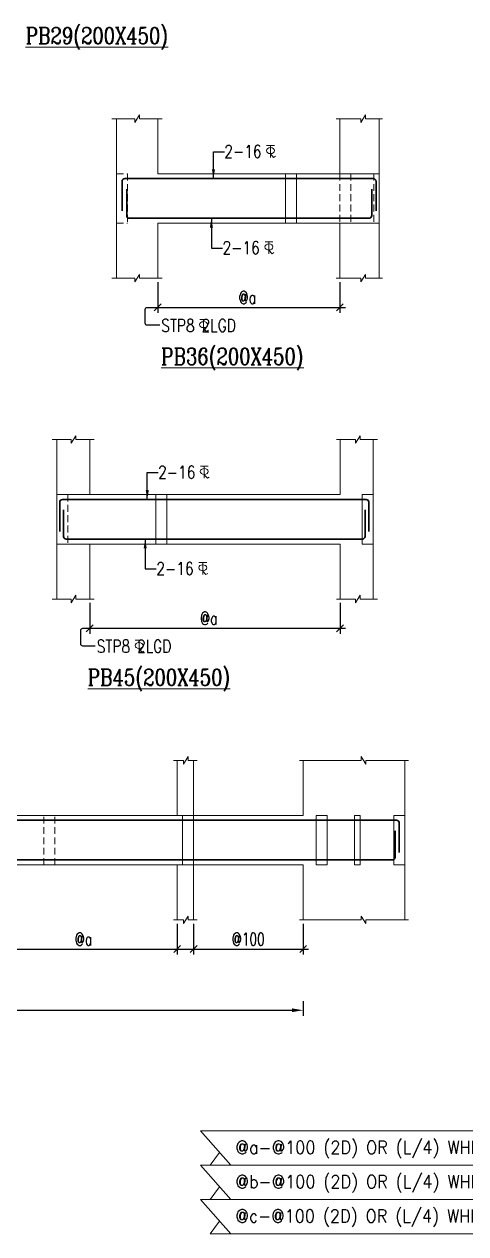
# Model space of a CAD drawing. Header units: millimetres. Extents: x 1277257 to 1543892, y 206696 to 309376.
# Drawn here: x 1492073 to 1500100, y 213357 to 235346 of the extents above; entities that cross this region are included whole.
import ezdxf

# ---------------------------------------------------------------- set-up
doc = ezdxf.new("R2010")
doc.units = ezdxf.units.MM
doc.header["$LTSCALE"] = 500
doc.header["$MEASUREMENT"] = 0
doc.header["$PDMODE"] = 34
doc.linetypes.add('HIDDEN', pattern=[0.375, 0.25, -0.125])
doc.layers.get('Defpoints').update_dxf_attribs({"lineweight": 0})
for name, color, linetype, lineweight in [('BEAM ELE', 2, 'Continuous', 15), ('CALL', 1, 'Continuous', 18), ('DIM', 1, 'Continuous', 20), ('TAXT', 3, 'Continuous', 15), ('TEXT', 7, 'Continuous', 13), ('TEXT2', 3, 'Continuous', 15), ('TOWER AREA BEAM..', 3, 'Continuous', 20)]:
    doc.layers.add(name, color=color, linetype=linetype, lineweight=lineweight)
for name, color, linetype in [('D', 10, 'Continuous'), ('ST', 3, 'Continuous'), ('ST DIM.', 1, 'Continuous'), ('STEEL', 1, 'Continuous')]:
    doc.layers.add(name, color=color, linetype=linetype)
doc.styles.add('2MM', font='romans.shx', dxfattribs={"width": 0.7})
doc.styles.add('BHTESHT$0$HSCC2', font='romanc.shx')
doc.styles.add('haider', font='romans.shx')
doc.styles.add('S-T', font='romans.shx')
doc.dimstyles.new('SHUIB MOD.', dxfattribs={"dimtxt": 230, "dimasz": 130, "dimexe": 100, "dimexo": 70, "dimgap": 50, "dimtad": 2, "dimdec": 0, "dimzin": 4, "dimdsep": 46, "dimtxsty": '2MM', "dimblk": 'OBLIQUE', "dimcen": 0.09, "dimdle": 100, "dimclrd": 1, "dimclre": 1, "dimclrt": 3, "dimadec": 0, "dimazin": 0, "dimtfac": 1, "dimtdec": 0, "dimtix": 1, "dimtmove": 2, "dimatfit": 3, "dimfxl": 100, "dimtolj": 1, "dimlwd": -1, "dimarcsym": 0})

# ---------------------------------------------------------------- blocks, each defined once
blk = doc.blocks.new('_Oblique')
at = {"color": 0, "linetype": 'ByBlock', "lineweight": -2}
blk.add_line((-0.5, -0.5), (0.5, 0.5), dxfattribs=at)
blk = doc.blocks.new('A$C76682FD6')
at = {"layer": 'TEXT', "color": 3, "ltscale": 0.2}
for p, q in [((143, 219, -1), (2, 219, -1)), ((72, 0, -1), (72, 219, -1)), ((72, 63, -1), (128, 0, -1)), ((128, 0, -1), (162, 21))]:
    blk.add_line(p, q, dxfattribs=at)
blk.add_ellipse((72, 124, -1), major_axis=(72.3, 0), ratio=0.753223, dxfattribs=at)
blk = doc.blocks.new('*D170')
at = {"layer": 'Defpoints', "color": 0, "ltscale": 100, "transparency": 16777216}
for p in [(1494501, 230729, 6), (1497811, 230729, 6), (1497811, 230198)]:
    blk.add_point(p, dxfattribs=at)
at = {"layer": 'ST DIM.', "color": 1, "lineweight": -2, "ltscale": 100, "transparency": 16777216}
for p, q in [((1494501, 230659), (1494501, 230098)), ((1497811, 230659), (1497811, 230098))]:
    blk.add_line(p, q, dxfattribs=at)
at = {"layer": 'ST DIM.', "color": 1, "ltscale": 100, "transparency": 16777216}
blk.add_line((1494401, 230198), (1497911, 230198), dxfattribs=at)
at = {"layer": 'ST DIM.', "color": 1, "ltscale": 100, "transparency": 16777216, "xscale": 125, "yscale": 125, "zscale": 125, "rotation": 180}
blk.add_blockref('_Oblique', (1494501, 230198), dxfattribs=at)
at = {"layer": 'ST DIM.', "color": 1, "ltscale": 100, "transparency": 16777216, "xscale": 125, "yscale": 125, "zscale": 125}
blk.add_blockref('_Oblique', (1497811, 230198), dxfattribs=at)
at = {"layer": 'ST DIM.', "color": 3, "ltscale": 100, "transparency": 16777216, "insert": (1496127, 230378), "char_height": 230, "attachment_point": 5, "style": '2MM'}
blk.add_mtext('\\A1;@a', dxfattribs=at)
blk = doc.blocks.new('*D182')
at = {"layer": 'Defpoints', "color": 0, "ltscale": 100, "transparency": 16777216}
for p in [(1493265, 224896, 6), (1497815, 224896, 6), (1497815, 224365)]:
    blk.add_point(p, dxfattribs=at)
at = {"layer": 'ST DIM.', "color": 1, "lineweight": -2, "ltscale": 100, "transparency": 16777216}
for p, q in [((1493265, 224826), (1493265, 224265)), ((1497815, 224826), (1497815, 224265))]:
    blk.add_line(p, q, dxfattribs=at)
at = {"layer": 'ST DIM.', "color": 1, "ltscale": 100, "transparency": 16777216}
blk.add_line((1493165, 224365), (1497915, 224365), dxfattribs=at)
at = {"layer": 'ST DIM.', "color": 1, "ltscale": 100, "transparency": 16777216, "xscale": 125, "yscale": 125, "zscale": 125, "rotation": 180}
blk.add_blockref('_Oblique', (1493265, 224365), dxfattribs=at)
at = {"layer": 'ST DIM.', "color": 1, "ltscale": 100, "transparency": 16777216, "xscale": 125, "yscale": 125, "zscale": 125}
blk.add_blockref('_Oblique', (1497815, 224365), dxfattribs=at)
at = {"layer": 'ST DIM.', "color": 3, "ltscale": 100, "transparency": 16777216, "insert": (1495426, 224546), "char_height": 230, "attachment_point": 5, "style": '2MM'}
blk.add_mtext('\\A1;@a', dxfattribs=at)
blk = doc.blocks.new('*D194')
at = {"layer": 'Defpoints', "color": 0, "ltscale": 100, "transparency": 16777216}
for p in [(1491423, 219063, 6), (1494853, 219063, 6), (1494853, 218533)]:
    blk.add_point(p, dxfattribs=at)
at = {"layer": 'ST DIM.', "color": 1, "lineweight": -2, "ltscale": 100, "transparency": 16777216}
for p, q in [((1491423, 218993), (1491423, 218433)), ((1494853, 218993), (1494853, 218433))]:
    blk.add_line(p, q, dxfattribs=at)
at = {"layer": 'ST DIM.', "color": 1, "ltscale": 100, "transparency": 16777216}
blk.add_line((1491323, 218533), (1494953, 218533), dxfattribs=at)
at = {"layer": 'ST DIM.', "color": 1, "ltscale": 100, "transparency": 16777216, "xscale": 125, "yscale": 125, "zscale": 125, "rotation": 180}
blk.add_blockref('_Oblique', (1491423, 218533), dxfattribs=at)
at = {"layer": 'ST DIM.', "color": 1, "ltscale": 100, "transparency": 16777216, "xscale": 125, "yscale": 125, "zscale": 125}
blk.add_blockref('_Oblique', (1494853, 218533), dxfattribs=at)
at = {"layer": 'ST DIM.', "color": 3, "ltscale": 100, "transparency": 16777216, "insert": (1493149, 218713), "char_height": 230, "attachment_point": 5, "style": '2MM'}
blk.add_mtext('\\A1;@a', dxfattribs=at)
blk = doc.blocks.new('*D195')
at = {"layer": 'Defpoints', "color": 0, "ltscale": 100, "transparency": 16777216}
for p in [(1495153, 219063, 6), (1497143, 219063, 6), (1497143, 218533)]:
    blk.add_point(p, dxfattribs=at)
at = {"layer": 'ST DIM.', "color": 1, "lineweight": -2, "ltscale": 100, "transparency": 16777216}
for p, q in [((1495153, 218993), (1495153, 218433)), ((1497143, 218993), (1497143, 218433))]:
    blk.add_line(p, q, dxfattribs=at)
at = {"layer": 'ST DIM.', "color": 1, "ltscale": 100, "transparency": 16777216}
blk.add_line((1495053, 218533), (1497243, 218533), dxfattribs=at)
at = {"layer": 'ST DIM.', "color": 1, "ltscale": 100, "transparency": 16777216, "xscale": 125, "yscale": 125, "zscale": 125, "rotation": 180}
blk.add_blockref('_Oblique', (1495153, 218533), dxfattribs=at)
at = {"layer": 'ST DIM.', "color": 1, "ltscale": 100, "transparency": 16777216, "xscale": 125, "yscale": 125, "zscale": 125}
blk.add_blockref('_Oblique', (1497143, 218533), dxfattribs=at)
at = {"layer": 'ST DIM.', "color": 3, "ltscale": 100, "transparency": 16777216, "insert": (1496144, 218713), "char_height": 230, "attachment_point": 5, "style": '2MM'}
blk.add_mtext('\\A1;@100', dxfattribs=at)
blk = doc.blocks.new('*D197')
at = {"layer": 'Defpoints', "color": 0, "ltscale": 100, "transparency": 16777216}
for p in [(1484093, 217656, 6), (1497143, 217656, 6), (1497143, 217421)]:
    blk.add_point(p, dxfattribs=at)
at = {"layer": 'ST DIM.', "color": 1, "lineweight": -2, "ltscale": 100, "transparency": 16777216}
for p, q in [((1484093, 217586), (1484093, 217321)), ((1497143, 217586), (1497143, 217321))]:
    blk.add_line(p, q, dxfattribs=at)
at = {"layer": 'ST DIM.', "color": 1, "ltscale": 100, "transparency": 16777216}
blk.add_line((1484293, 217421), (1496943, 217421), dxfattribs=at)
for points in [[(1484293, 217454), (1484293, 217387), (1484093, 217421)], [(1496943, 217454), (1496943, 217387), (1497143, 217421)]]:
    blk.add_solid(points, dxfattribs=at)

msp = doc.modelspace()

# ---------------------------------------------------------------- linework, layer by layer
at = {"layer": 'BEAM ELE', "color": 3}
for points in [[(1494583.6, 233628.6), (1494169.3, 233628.6), (1494169.3, 233697.2), (1494084.7, 233560.5), (1494084.7, 233628.6), (1493665.4, 233628.6)], [(1498588.2, 233628.6), (1498273.8, 233628.6), (1498273.8, 233697.2), (1498189.3, 233560.5), (1498189.3, 233628.6), (1497744.5, 233628.6)], [(1494583.6, 230728.6), (1494169.3, 230728.6), (1494169.3, 230797.2), (1494084.7, 230660.5), (1494084.7, 230728.6), (1493665.4, 230728.6)], [(1498588.2, 230728.6), (1498273.8, 230728.6), (1498273.8, 230797.2), (1498189.3, 230660.5), (1498189.3, 230728.6), (1497744.5, 230728.6)], [(1493348, 227796), (1493012.9, 227796), (1493012.9, 227864.6), (1492928.3, 227728), (1492928.3, 227796), (1492579.7, 227796)], [(1498496.9, 227796), (1498179.7, 227796), (1498179.7, 227864.6), (1498095.2, 227728), (1498095.2, 227796), (1497748.8, 227796)], [(1493348, 224896), (1493012.9, 224896), (1493012.9, 224964.6), (1492928.3, 224828), (1492928.3, 224896), (1492579.7, 224896)], [(1498496.9, 224896), (1498179.7, 224896), (1498179.7, 224964.6), (1498095.2, 224828), (1498095.2, 224896), (1497748.8, 224896)], [(1495215.5, 221963.4), (1495051.8, 221963.4), (1495051.8, 222032.1), (1494967.2, 221895.4), (1494967.2, 221963.4), (1494786.8, 221963.4)], [(1497080, 221963.4), (1498199.3, 221963.4), (1498199.3, 222032.1), (1498283.8, 221895.4), (1498283.8, 221963.4), (1499058.8, 221963.4)], [(1495215.5, 219063.4), (1495051.8, 219063.4), (1495051.8, 219132.1), (1494967.2, 218995.4), (1494967.2, 219063.4), (1494786.8, 219063.4)], [(1497080, 219063.4), (1498199.3, 219063.4), (1498199.3, 219132.1), (1498283.8, 218995.4), (1498283.8, 219063.4), (1499058.8, 219063.4)]]:
    msp.add_lwpolyline(points, dxfattribs=at)
at = {"layer": 'CALL', "color": 1, "ltscale": 0.25}
for p, q in [((1495275.5, 215227.1), (1515354.6, 215227.1)), ((1495826.5, 214603.7), (1495275.5, 215227.1)), ((1495454.9, 214603.7), (1495624.6, 214832.1)), ((1495275.5, 214603.7), (1515354.6, 214603.7)), ((1495826.5, 213980.2), (1495275.5, 214603.7)), ((1515175.3, 214603.7), (1495454.9, 214603.7)), ((1495454.9, 213980.2), (1495624.6, 214208.7)), ((1495275.5, 213980.2), (1515354.6, 213980.2)), ((1495826.5, 213356.8), (1495275.5, 213980.2)), ((1515175.3, 213980.2), (1495454.9, 213980.2)), ((1495454.9, 213356.8), (1495624.6, 213585.3)), ((1515175.3, 213356.8), (1495454.9, 213356.8))]:
    msp.add_line(p, q, dxfattribs=at)
at = {"layer": 'ST DIM.'}
for points, elevation in [([(1494538.3, 229872.9), (1494309.9, 229872.9, -0.4142136), (1494274.2, 229908.7), (1494274.2, 230162.2, -0.4142136), (1494309.9, 230198), (1494500.6, 230198)], -6.3), ([(1493366.2, 224040.3), (1493137.8, 224040.3, -0.4142136), (1493102, 224076.1), (1493102, 224329.7, -0.4142136), (1493137.8, 224365.5), (1493264.9, 224365.5)], -2.7), ([(1481653.9, 218207.8), (1481425.6, 218207.8, -0.4142136), (1481389.8, 218243.5), (1481389.8, 218497.1, -0.4142136), (1481425.6, 218532.9), (1495722.9, 218532.9)], -2.7)]:
    msp.add_lwpolyline(points, format="xyb", dxfattribs=dict(at, elevation=elevation))
at = {"layer": 'STEEL', "color": 4, "lineweight": 30, "ltscale": 10}
for p, q in [((1493853.1, 231954.8, -186.5), (1493853.1, 232488.6, -186.5)), ((1493903.1, 232538.6, 218644.2), (1498418.6, 232538.6, -2346141.3)), ((1498468.5, 231954.8, -186.5), (1498468.5, 232488.6, -186.5)), ((1493936.7, 231868.6, -599978), (1493936.7, 232349.6, -599978)), ((1498390.4, 231868.6, -599978), (1498390.4, 232349.6, -599978)), ((1493986.7, 231818.6, -378358.2), (1498340.4, 231818.6, -2883032.6)), ((1492719.2, 226122.3, -186.5), (1492719.2, 226656, -186.5)), ((1492769.2, 226706, -140.7), (1498287.3, 226706, -2299807.7)), ((1492787.3, 226036, -599978), (1492787.3, 226517, -599978)), ((1498269.3, 226036, -599978), (1498269.3, 226517, -599978)), ((1498337.3, 226122.3, -186.5), (1498337.3, 226656, -186.5)), ((1492837.3, 225986, -599942.4), (1498219.3, 225986, -2877501.1)), ((1480144.9, 220873.4, -140.7), (1498841.8, 220873.4, -2346141.3)), ((1498891.6, 220289.7, -186.5), (1498891.6, 220823.4, -186.5)), ((1498813.5, 220203.4, -599978), (1498813.5, 220684.5, -599978)), ((1480228.5, 220153.4, -599942.4), (1498763.5, 220153.4, -2883032.6))]:
    msp.add_line(p, q, dxfattribs=at)
for centre, start, end in [((1493903.1, 232488.6, -186.5), 90, 180), ((1498418.5, 232488.6, -186.5), 0, 90), ((1493986.7, 231868.6, -599978), 180, 270), ((1498340.4, 231868.6, -599978), 270, 0), ((1492769.2, 226656, -186.5), 90, 180), ((1498287.3, 226656, -186.5), 0, 90), ((1492837.3, 226036, -599978), 180, 270), ((1498219.3, 226036, -599978), 270, 0), ((1498841.6, 220823.4, -186.5), 0, 90), ((1498763.5, 220203.4, -599978), 270, 0)]:
    msp.add_arc(centre, 50, start, end, dxfattribs=at)
at = {"layer": 'TOWER AREA BEAM..'}
for p, q in [((1493750.6, 233628.6), (1493750.6, 230728.6)), ((1494500.6, 233628.6), (1494500.6, 232628.6)), ((1497810.6, 233628.6), (1497810.6, 232628.6)), ((1498525.6, 233628.6), (1498525.6, 232628.6)), ((1494500.6, 232628.6), (1498525.6, 232628.6)), ((1496825.6, 232628.6), (1496825.6, 231728.6)), ((1497025.6, 232628.6), (1497025.6, 231728.6)), ((1498525.6, 232628.6), (1498525.6, 230728.6)), ((1494500.6, 231728.6), (1494500.6, 230728.6)), ((1494500.6, 231728.6), (1498525.6, 231728.6)), ((1497810.6, 231728.6), (1497810.6, 230728.6)), ((1492664.9, 227796), (1492664.9, 226796)), ((1493264.9, 227796), (1493264.9, 226796)), ((1497814.9, 227796), (1497814.9, 226796)), ((1498414.9, 227796), (1498414.9, 224896)), ((1492664.9, 226796), (1492664.9, 225896)), ((1492664.9, 226796), (1497814.9, 226796)), ((1494464.9, 225896), (1494464.9, 226796)), ((1494664.9, 225896), (1494664.9, 226796)), ((1498214.9, 226796), (1498414.9, 226796)), ((1498214.9, 226796), (1498214.9, 225896)), ((1492664.9, 225896), (1497814.9, 225896)), ((1492664.9, 225896), (1492664.9, 224896)), ((1493264.9, 225896), (1493264.9, 224896)), ((1497814.9, 225896), (1497814.9, 224896)), ((1498214.9, 225896), (1498414.9, 225896)), ((1494852.8, 221963.4), (1494852.8, 220963.4)), ((1495152.8, 221963.4), (1495152.8, 220963.4)), ((1497142.7, 221963.4), (1497142.7, 220963.4)), ((1498992.7, 221963.4), (1498992.7, 219063.4)), ((1481552.7, 220963.4), (1497142.7, 220963.4)), ((1494952.8, 220963.4), (1494952.8, 220063.4)), ((1495152.8, 220963.4), (1495152.8, 220063.4)), ((1497577.8, 220963.4), (1497377.8, 220963.4)), ((1497377.8, 220963.4), (1497377.8, 220063.4)), ((1497577.8, 220963.4), (1497577.8, 220063.4)), ((1498177.8, 220963.4), (1498077.8, 220963.4)), ((1498077.8, 220963.4), (1498077.8, 220063.4)), ((1498177.8, 220963.4), (1498177.8, 220063.4)), ((1498992.7, 220963.4), (1498792.7, 220963.4)), ((1498792.7, 220963.4), (1498792.7, 220063.4)), ((1481552.7, 220063.4), (1497142.7, 220063.4)), ((1494852.8, 220063.4), (1494852.8, 219063.4)), ((1495152.8, 220063.4), (1495152.8, 219063.4)), ((1497142.7, 220063.4), (1497142.7, 219063.4)), ((1497577.8, 220063.4), (1497377.8, 220063.4)), ((1498177.8, 220063.4), (1498077.8, 220063.4)), ((1498992.7, 220063.4), (1498792.7, 220063.4))]:
    msp.add_line(p, q, dxfattribs=at)
at = {"layer": 'TOWER AREA BEAM..', "linetype": 'HIDDEN'}
for p, q in [((1493750.6, 232628.6), (1493950.6, 232628.6)), ((1493950.6, 232628.6), (1493950.6, 231728.6)), ((1497810.6, 232628.6, 0), (1497810.6, 231728.6, 0)), ((1498010.6, 232628.6, 0), (1498010.6, 231728.6, 0)), ((1498425.6, 232628.6), (1498425.6, 231728.6)), ((1493750.6, 231728.6), (1493950.6, 231728.6)), ((1492864.9, 226796), (1492864.9, 225896)), ((1492427.7, 220063.4), (1492427.7, 220963.4)), ((1492627.7, 220063.4), (1492627.7, 220963.4))]:
    msp.add_line(p, q, dxfattribs=at)

# ---------------------------------------------------------------- block references
at = {"layer": 'DIM', "lineweight": 0}
for p in [(1496478, 232924.1, -22512), (1496450.2, 231173.2, -599957.5), (1495260.8, 229760.2, -5.7), (1495275, 227091.5, -22512), (1495247.2, 225340.7, -599957.5), (1494088.7, 223927.6, -2.2)]:
    msp.add_blockref('A$C76682FD6', p, dxfattribs=at)

# ---------------------------------------------------------------- texts
at = {"layer": 'ST', "style": 'S-T', "width": 0.9}
for s, p in [('@a-@100 (2D) OR (L/4) WHICHEVER IS GREATER+@150(CENTER)+@100 (2D) OR (L/4) WHICHEVER IS GREATER', (1495913.7, 214808.7)), ('@b-@100 (2D) OR (L/4) WHICHEVER IS GREATER+@125(CENTER)+@100 (2D) OR (L/4) WHICHEVER IS GREATER', (1495913.7, 214185.3)), ('@c-@100 (2D) OR (L/4) WHICHEVER IS GREATER+@200(CENTER)+@100 (2D) OR (L/4) WHICHEVER IS GREATER', (1495913.7, 213561.9))]:
    msp.add_text(s, height=236.772, dxfattribs=at).set_placement(p)
at = {"layer": 'TAXT', "style": 'BHTESHT$0$HSCC2', "width": 0.8}
for s, p in [('%%UPB29(200X450)', (1492099, 234989.3, 1175946.7)), ('%%UPB36(200X450)', (1494562, 229156.7, 1175943.1)), ('%%UPB45(200X450)', (1493227.8, 223324.1, 1175946.7))]:
    msp.add_text(s, height=300, dxfattribs=at).set_placement(p)
at = {"layer": 'TEXT2', "color": 3, "style": 'haider', "width": 0.8}
for s, p in [('2-16', (1495710, 232918.9, -22512.8)), ('2-16', (1495677.8, 231168.1, 1197983.4)), ('STP8 2LGD', (1494564.1, 229755, -6.5)), ('2-16', (1494507, 227086.4, -22512.8)), ('2-16', (1494474.9, 225335.5, 1197983.4)), ('STP8 2LGD', (1493392, 223922.4, -3))]:
    msp.add_text(s, height=230, dxfattribs=at).set_placement(p)

# ---------------------------------------------------------------- dimensions: what is measured, and where the dimension line sits
at = {"layer": 'ST DIM.', "ltscale": 100}
for base, p1, p2, text, override, picture, middle in [((1497810.6, 230198, -6.3), (1494500.6, 230728.6), (1497810.6, 230728.6), '@a', {"dimasz": 125}, '*D170', (1496127, 230378.5, -6.3)), ((1497814.9, 224365.5, -6.3), (1493264.9, 224896), (1497814.9, 224896), '@a', {"dimasz": 125}, '*D182', (1495426.4, 224545.9, -6.3)), ((1494852.8, 218532.9, -6.3), (1491422.8, 219063.4), (1494852.8, 219063.4), '@a', {"dimasz": 125}, '*D194', (1493149.1, 218713.3, -6.3)), ((1497142.7, 218532.9, -6.3), (1495152.8, 219063.4), (1497142.7, 219063.4), '@100', {"dimasz": 125}, '*D195', (1496143.8, 218713.3, -6.3)), ((1497142.7, 217420.7, -6.3), (1484092.8, 217655.8), (1497142.7, 217655.8), ' ', {"dimasz": 200, "dimsah": 1}, '*D197', (1493253, 217601.1, -6.3))]:
    dim = msp.add_linear_dim(base=base, p1=p1, p2=p2, text=text, dimstyle='SHUIB MOD.', override=override, dxfattribs=at)
    dim.commit()
    dim.dimension.update_dxf_attribs({"geometry": picture, "text_midpoint": middle, "dimtype": 160})

# ---------------------------------------------------------------- leaders
at = {"layer": 'D', "linetype": 'Continuous'}
for points in [[(1495513.3, 232538.6, -4484638.2), (1495513.3, 233028.6, -4484638.2), (1495713.3, 233028.6, -4484638.2)], [(1495475.4, 231818.6, -5062083.7), (1495475.4, 231275.8, -5062083.7), (1495677.5, 231275.8, -5062083.7)], [(1494310.3, 226706, -4484638.2), (1494310.3, 227196, -4484638.2), (1494510.3, 227196, -4484638.2)], [(1494272.5, 225986, -5062083.7), (1494272.5, 225443.2, -5062083.7), (1494474.5, 225443.2, -5062083.7)]]:
    msp.add_leader(points, dimstyle='SHUIB MOD.', override={"dimasz": 170, "dimtad": 0}, dxfattribs=at)

doc.saveas('drawing.dxf')
